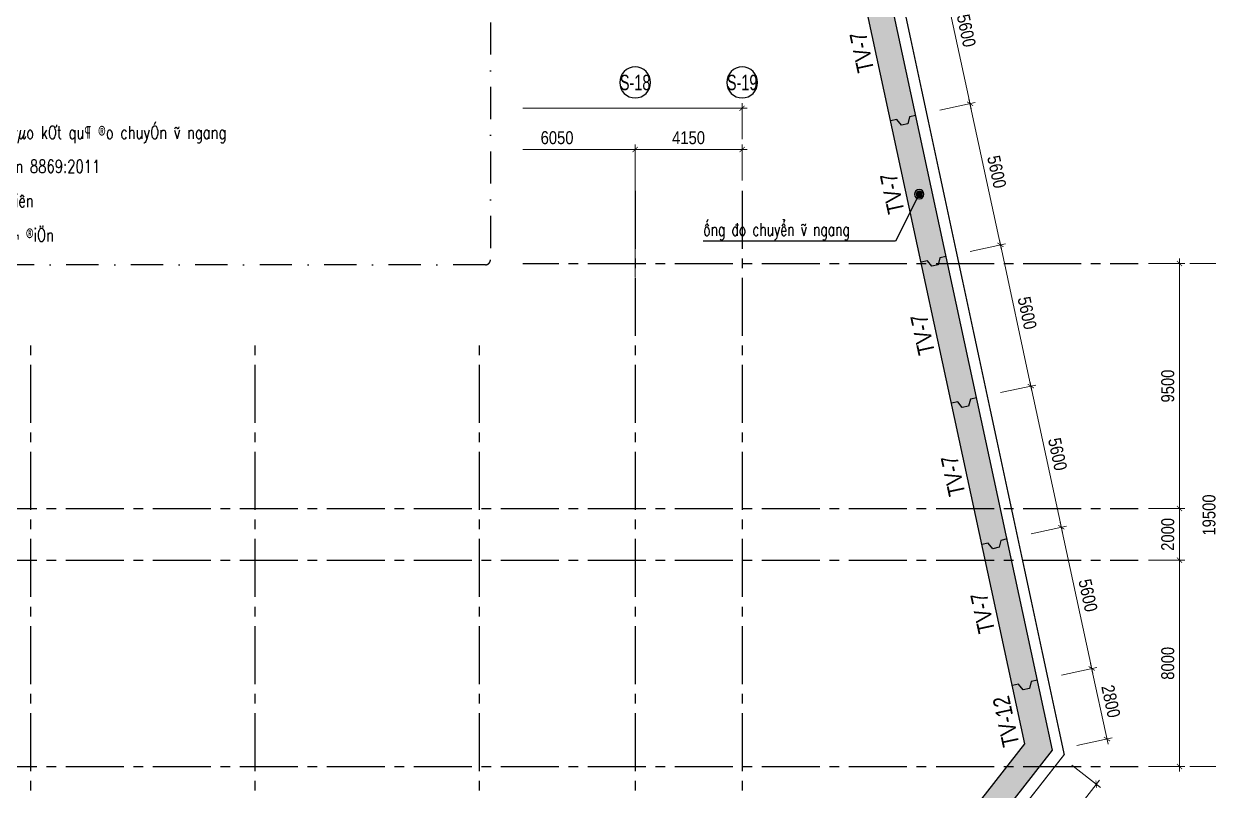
# Model space of a CAD drawing. Header units: millimetres. Extents: x 489377 to 1074388, y -818569 to -310551.
# Drawn here: x 592475 to 639089, y -529475 to -499740 of the extents above; entities that cross this region are included whole.
import ezdxf
from ezdxf.enums import TextEntityAlignment as Align
from ezdxf.xclip import XClip

# ---------------------------------------------------------------- set-up
doc = ezdxf.new("R2010")
doc.units = ezdxf.units.MM
doc.header["$LTSCALE"] = 100
doc.header["$XCLIPFRAME"] = 0
doc.set_wipeout_variables(frame=1)
doc.header["$PDMODE"] = 32
doc.header["$PDSIZE"] = 2.5
for name, pattern in [('ACAD_ISO07W100', [3, 0, -3]), ('CENTER2', [1.125, 0.75, -0.125, 0.125, -0.125]), ('DASHDOT', [1, 0.5, -0.25, 0, -0.25]), ('DASHED', [4.5, 3, -1.5])]:
    doc.linetypes.add(name, pattern=pattern)
for name, color, linetype in [('ccu11-Betong', 6, 'Continuous'), ('ccu11-Dim', 8, 'Continuous'), ('ccu11-Hatch', 250, 'Continuous'), ('ccu11-Khuat', 9, 'DASHED'), ('ccu11-Manh', 8, 'Continuous'), ('ccu11-Text', 31, 'Continuous'), ('ccu12-Hatch', 250, 'Continuous'), ('ccu12-Truc', 13, 'CENTER2'), ('KT-Dim', 8, 'Continuous'), ('Xref_ST_MBDV Cot vach 30.7.2022$0$Xref_ST_MBDV Cot vach 30.7.2022|Xref_ST_MBDV Cot vach 30.7.2022|Xref_ST_MBDV Cot vach 30.7.2022|Xref_ST_MBDV Cot vach 30.7.2022|A-CORE-OTLN', 2, 'Continuous'), ('Xref_ST_MBDV Cot vach 30.7.2022$0$Xref_ST_MBDV Cot vach 30.7.2022|Xref_ST_MBDV Cot vach 30.7.2022|Xref_ST_MBDV Cot vach 30.7.2022|Xref_ST_MBDV Cot vach 30.7.2022|ccu12-Thay', 7, 'Continuous'), ('Xref_ST_MBDV Cot vach 30.7.2022|Xref_ST_MBDV Cot vach 30.7.2022|Xref_ST_MBDV Cot vach 30.7.2022|Xref_ST_MBDV Cot vach 30.7.2022|A-GRID-SYM', 50, 'Continuous')]:
    doc.layers.add(name, color=color, linetype=linetype)
doc.layers.add('ccu12-Tencaukien', color=9, linetype='Continuous', lineweight=15)
doc.styles.add('Arial', font='arial_0.ttf', dxfattribs={"width": 0.7})
doc.styles.add('Arial Narrow', font='ARIALN.TTF')
doc.styles.add('ccu11-vnsimli', font='vnsimli.shx', dxfattribs={"width": 0.8, "bigfont": 'vns.shx'})
doc.styles.add('HBA-Text', font='GOTHIC.TTF')
doc.dimstyles.new('ccu12-200', dxfattribs={"dimscale": 200, "dimtxt": 2.5, "dimasz": 1, "dimexe": 1, "dimexo": 2, "dimgap": 1, "dimtad": 1, "dimdec": 0, "dimdsep": 46, "dimtxsty": 'Arial Narrow', "dimblk": 'ARCHTICK', "dimcen": -1, "dimdle": 1, "dimclrd": 256, "dimclre": 256, "dimclrt": 3, "dimadec": 0, "dimazin": 2, "dimtfac": 0.1, "dimtdec": 0, "dimtmove": 0, "dimatfit": 1, "dimldrblk": 'ARCHTICK', "dimfxl": 0, "dimtvp": 0.833333, "dimtolj": 1, "dimtzin": 12, "dimarcsym": 0})

# ---------------------------------------------------------------- blocks, each defined once
blk = doc.blocks.new('_ARCHTICK')
at = {"color": 0, "linetype": 'ByBlock', "const_width": 0.15}
blk.add_lwpolyline([(-0.5, -0.5), (0.5, 0.5)], dxfattribs=at)
blk = doc.blocks.new('*D240')
at = {"layer": 'ccu11-Dim', "lineweight": -2, "ltscale": 0.5, "transparency": 16777216}
for p, q in [((6337, 10578), (7706, 10873)), ((8143, 7898), (7468, 11027)), ((6927, 7841), (8296, 8136))]:
    blk.add_line(p, q, dxfattribs=at)
at = {"layer": 'Defpoints', "color": 0, "ltscale": 0.5, "transparency": 16777216}
for p in [(7510, 10831), (5946, 10494), (6536, 7757)]:
    blk.add_point(p, dxfattribs=at)
at = {"layer": 'ccu11-Dim', "lineweight": -2, "ltscale": 0.5, "transparency": 16777216, "xscale": 200, "yscale": 200, "zscale": 200}
for p, rotation in [((7510, 10831), 102.1642570587989), ((8101, 8094), 282.1642570587989)]:
    blk.add_blockref('_ARCHTICK', p, dxfattribs=dict(at, rotation=rotation))
at = {"layer": 'ccu11-Dim', "color": 3, "ltscale": 0.5, "transparency": 16777216, "insert": (8251, 9559), "char_height": 500, "attachment_point": 5, "rotation": 282.1643, "style": 'Arial Narrow', "bg_fill": 3, "box_fill_scale": 1.1, "bg_fill_color": 256, "bg_fill_true_color": 13158600, "bg_fill_transparency": 0}
blk.add_mtext('\\A1;2800', dxfattribs=at)
blk = doc.blocks.new('*D241')
at = {"layer": 'ccu11-Dim', "lineweight": -2, "ltscale": 0.5, "transparency": 16777216}
for p, q in [((5157, 16053), (6526, 16348)), ((7553, 10636), (6288, 16501)), ((6337, 10578), (7706, 10873))]:
    blk.add_line(p, q, dxfattribs=at)
at = {"layer": 'Defpoints', "color": 0, "ltscale": 0.5, "transparency": 16777216}
for p in [(4766, 15968), (6330, 16306), (5946, 10494)]:
    blk.add_point(p, dxfattribs=at)
at = {"layer": 'ccu11-Dim', "lineweight": -2, "ltscale": 0.5, "transparency": 16777216, "xscale": 200, "yscale": 200, "zscale": 200}
for p, rotation in [((6330, 16306), 102.1642570587989), ((7510, 10831), 282.1642570587989)]:
    blk.add_blockref('_ARCHTICK', p, dxfattribs=dict(at, rotation=rotation))
at = {"layer": 'ccu11-Dim', "color": 3, "ltscale": 0.5, "transparency": 16777216, "insert": (7366, 13664), "char_height": 500, "attachment_point": 5, "rotation": 282.1643, "style": 'Arial Narrow', "bg_fill": 3, "box_fill_scale": 1.1, "bg_fill_color": 256, "bg_fill_true_color": 13158600, "bg_fill_transparency": 0}
blk.add_mtext('\\A1;5600', dxfattribs=at)
blk = doc.blocks.new('*D242')
at = {"layer": 'ccu11-Dim', "lineweight": -2, "ltscale": 0.5, "transparency": 16777216}
for p, q in [((6373, 16110), (5108, 21975)), ((3977, 21527), (5346, 21822)), ((5157, 16053), (6526, 16348))]:
    blk.add_line(p, q, dxfattribs=at)
at = {"layer": 'Defpoints', "color": 0, "ltscale": 0.5, "transparency": 16777216}
for p in [(3586, 21443), (5150, 21780), (4766, 15968)]:
    blk.add_point(p, dxfattribs=at)
at = {"layer": 'ccu11-Dim', "lineweight": -2, "ltscale": 0.5, "transparency": 16777216, "xscale": 200, "yscale": 200, "zscale": 200}
for p, rotation in [((5150, 21780), 102.1642570587989), ((6330, 16306), 282.1642570587989)]:
    blk.add_blockref('_ARCHTICK', p, dxfattribs=dict(at, rotation=rotation))
at = {"layer": 'ccu11-Dim', "color": 3, "ltscale": 0.5, "transparency": 16777216, "insert": (6186, 19139), "char_height": 500, "attachment_point": 5, "rotation": 282.1643, "style": 'Arial Narrow', "bg_fill": 3, "box_fill_scale": 1.1, "bg_fill_color": 256, "bg_fill_true_color": 13158600, "bg_fill_transparency": 0}
blk.add_mtext('\\A1;5600', dxfattribs=at)
blk = doc.blocks.new('*D243')
at = {"layer": 'ccu11-Dim', "lineweight": -2, "ltscale": 0.5, "transparency": 16777216}
for p, q in [((2797, 27001), (4166, 27296)), ((5193, 21584), (3928, 27450)), ((3977, 21527), (5346, 21822))]:
    blk.add_line(p, q, dxfattribs=at)
at = {"layer": 'Defpoints', "color": 0, "ltscale": 0.5, "transparency": 16777216}
for p in [(3970, 27254), (2406, 26917), (3586, 21443)]:
    blk.add_point(p, dxfattribs=at)
at = {"layer": 'ccu11-Dim', "lineweight": -2, "ltscale": 0.5, "transparency": 16777216, "xscale": 200, "yscale": 200, "zscale": 200}
for p, rotation in [((3970, 27254), 102.1642570587989), ((5150, 21780), 282.1642570587989)]:
    blk.add_blockref('_ARCHTICK', p, dxfattribs=dict(at, rotation=rotation))
at = {"layer": 'ccu11-Dim', "color": 3, "ltscale": 0.5, "transparency": 16777216, "insert": (5006, 24613), "char_height": 500, "attachment_point": 5, "rotation": 282.1643, "style": 'Arial Narrow', "bg_fill": 3, "box_fill_scale": 1.1, "bg_fill_color": 256, "bg_fill_true_color": 13158600, "bg_fill_transparency": 0}
blk.add_mtext('\\A1;5600', dxfattribs=at)
blk = doc.blocks.new('*D244')
at = {"layer": 'ccu11-Dim', "lineweight": -2, "ltscale": 0.5, "transparency": 16777216}
for p, q in [((1617, 32476), (2986, 32771)), ((4013, 27059), (2748, 32924)), ((2797, 27001), (4166, 27296))]:
    blk.add_line(p, q, dxfattribs=at)
at = {"layer": 'Defpoints', "color": 0, "ltscale": 0.5, "transparency": 16777216}
for p in [(2790, 32728), (1226, 32391), (2406, 26917)]:
    blk.add_point(p, dxfattribs=at)
at = {"layer": 'ccu11-Dim', "lineweight": -2, "ltscale": 0.5, "transparency": 16777216, "xscale": 200, "yscale": 200, "zscale": 200}
for p, rotation in [((2790, 32728), 102.1642570587989), ((3970, 27254), 282.1642570587989)]:
    blk.add_blockref('_ARCHTICK', p, dxfattribs=dict(at, rotation=rotation))
at = {"layer": 'ccu11-Dim', "color": 3, "ltscale": 0.5, "transparency": 16777216, "insert": (3826, 30087), "char_height": 500, "attachment_point": 5, "rotation": 282.1643, "style": 'Arial Narrow', "bg_fill": 3, "box_fill_scale": 1.1, "bg_fill_color": 256, "bg_fill_true_color": 13158600, "bg_fill_transparency": 0}
blk.add_mtext('\\A1;5600', dxfattribs=at)
blk = doc.blocks.new('*D245')
at = {"layer": 'ccu11-Dim', "lineweight": -2, "ltscale": 0.5, "transparency": 16777216}
for p, q in [((437, 37950), (1806, 38245)), ((2833, 32533), (1568, 38398)), ((1617, 32476), (2986, 32771))]:
    blk.add_line(p, q, dxfattribs=at)
at = {"layer": 'Defpoints', "color": 0, "ltscale": 0.5, "transparency": 16777216}
for p in [(46, 37866), (1610, 38203), (1226, 32391)]:
    blk.add_point(p, dxfattribs=at)
at = {"layer": 'ccu11-Dim', "lineweight": -2, "ltscale": 0.5, "transparency": 16777216, "xscale": 200, "yscale": 200, "zscale": 200}
for p, rotation in [((1610, 38203), 102.1642570587989), ((2790, 32728), 282.1642570587989)]:
    blk.add_blockref('_ARCHTICK', p, dxfattribs=dict(at, rotation=rotation))
at = {"layer": 'ccu11-Dim', "color": 3, "ltscale": 0.5, "transparency": 16777216, "insert": (2646, 35561), "char_height": 500, "attachment_point": 5, "rotation": 282.1643, "style": 'Arial Narrow', "bg_fill": 3, "box_fill_scale": 1.1, "bg_fill_color": 256, "bg_fill_true_color": 13158600, "bg_fill_transparency": 0}
blk.add_mtext('\\A1;5600', dxfattribs=at)
blk = doc.blocks.new('*D276')
at = {"layer": 'ccu11-Dim', "lineweight": -2, "ltscale": 0.5, "transparency": 16777216}
for p, q in [((6742, 7082), (7845, 6220)), ((4567, 2352), (7810, 6501)), ((3745, 3249), (4848, 2386))]:
    blk.add_line(p, q, dxfattribs=at)
at = {"layer": 'Defpoints', "color": 0, "ltscale": 0.5, "transparency": 16777216}
for p in [(6426, 7329), (7687, 6343), (3430, 3495)]:
    blk.add_point(p, dxfattribs=at)
at = {"layer": 'ccu11-Dim', "lineweight": -2, "ltscale": 0.5, "transparency": 16777216, "xscale": 200, "yscale": 200, "zscale": 200}
for p, rotation in [((7687, 6343), 51.98725670868028), ((4690, 2510), 231.9872567086803)]:
    blk.add_blockref('_ARCHTICK', p, dxfattribs=dict(at, rotation=rotation))
at = {"layer": 'ccu11-Dim', "color": 3, "ltscale": 0.5, "transparency": 16777216, "insert": (5830, 4707), "char_height": 500, "attachment_point": 5, "rotation": 51.9873, "style": 'Arial Narrow', "bg_fill": 3, "box_fill_scale": 1.1, "bg_fill_color": 256, "bg_fill_true_color": 13158600, "bg_fill_transparency": 0}
blk.add_mtext('\\A1;4866', dxfattribs=at)
blk = doc.blocks.new('*D129')
at = {"layer": 'Defpoints', "color": 0, "transparency": 16777216}
for p in [(1337709, -503911), (1337709, -523411), (1339309, -523411)]:
    blk.add_point(p, dxfattribs=at)
at = {"layer": 'KT-Dim', "lineweight": -2, "transparency": 16777216}
for p, q in [((1339309, -503711), (1339309, -523611)), ((1338109, -503911), (1339509, -503911)), ((1338109, -523411), (1339509, -523411))]:
    blk.add_line(p, q, dxfattribs=at)
at = {"layer": 'KT-Dim', "lineweight": -2, "transparency": 16777216, "xscale": 200, "yscale": 200, "zscale": 200}
for p, rotation in [((1339309, -503911), 90), ((1339309, -523411), 270)]:
    blk.add_blockref('_ARCHTICK', p, dxfattribs=dict(at, rotation=rotation))
at = {"layer": 'KT-Dim', "color": 3, "transparency": 16777216, "insert": (1338853, -513661), "char_height": 500, "attachment_point": 5, "rotation": 90, "style": 'Arial Narrow'}
blk.add_mtext('\\A1;19500', dxfattribs=at)
blk = doc.blocks.new('*D130')
at = {"layer": 'Defpoints', "color": 0, "transparency": 16777216}
for p in [(1336109, -515411), (1336109, -523411), (1337709, -523411)]:
    blk.add_point(p, dxfattribs=at)
at = {"layer": 'KT-Dim', "lineweight": -2, "transparency": 16777216}
for p, q in [((1336509, -515411), (1337909, -515411)), ((1337709, -515211), (1337709, -523611)), ((1336509, -523411), (1337909, -523411))]:
    blk.add_line(p, q, dxfattribs=at)
at = {"layer": 'KT-Dim', "lineweight": -2, "transparency": 16777216, "xscale": 200, "yscale": 200, "zscale": 200}
for p, rotation in [((1337709, -515411), 90), ((1337709, -523411), 270)]:
    blk.add_blockref('_ARCHTICK', p, dxfattribs=dict(at, rotation=rotation))
at = {"layer": 'KT-Dim', "color": 3, "transparency": 16777216, "insert": (1337253, -519411), "char_height": 500, "attachment_point": 5, "rotation": 90, "style": 'Arial Narrow'}
blk.add_mtext('\\A1;8000', dxfattribs=at)
blk = doc.blocks.new('*D131')
at = {"layer": 'Defpoints', "color": 0, "transparency": 16777216}
for p in [(1336109, -513411), (1337709, -513411), (1336109, -515411)]:
    blk.add_point(p, dxfattribs=at)
at = {"layer": 'KT-Dim', "lineweight": -2, "transparency": 16777216}
for p, q in [((1337709, -515611), (1337709, -513211)), ((1336509, -513411), (1337909, -513411)), ((1336509, -515411), (1337909, -515411))]:
    blk.add_line(p, q, dxfattribs=at)
at = {"layer": 'KT-Dim', "lineweight": -2, "transparency": 16777216, "xscale": 200, "yscale": 200, "zscale": 200}
for p, rotation in [((1337709, -513411), 90), ((1337709, -515411), 270)]:
    blk.add_blockref('_ARCHTICK', p, dxfattribs=dict(at, rotation=rotation))
at = {"layer": 'KT-Dim', "color": 3, "transparency": 16777216, "insert": (1337253, -514411), "char_height": 500, "attachment_point": 5, "rotation": 90, "style": 'Arial Narrow'}
blk.add_mtext('\\A1;2000', dxfattribs=at)
blk = doc.blocks.new('*D132')
at = {"layer": 'Defpoints', "color": 0, "transparency": 16777216}
for p in [(1336109, -503911), (1337709, -503911), (1336109, -513411)]:
    blk.add_point(p, dxfattribs=at)
at = {"layer": 'KT-Dim', "lineweight": -2, "transparency": 16777216}
for p, q in [((1337709, -513611), (1337709, -503711)), ((1336509, -503911), (1337909, -503911)), ((1336509, -513411), (1337909, -513411))]:
    blk.add_line(p, q, dxfattribs=at)
at = {"layer": 'KT-Dim', "lineweight": -2, "transparency": 16777216, "xscale": 200, "yscale": 200, "zscale": 200}
for p, rotation in [((1337709, -503911), 90), ((1337709, -513411), 270)]:
    blk.add_blockref('_ARCHTICK', p, dxfattribs=dict(at, rotation=rotation))
at = {"layer": 'KT-Dim', "color": 3, "transparency": 16777216, "insert": (1337253, -508661), "char_height": 500, "attachment_point": 5, "rotation": 90, "style": 'Arial Narrow'}
blk.add_mtext('\\A1;9500', dxfattribs=at)
blk = doc.blocks.new('*D122')
at = {"layer": 'Defpoints', "color": 0, "transparency": 16777216}
for p in [(1320742, -497889), (1293142, -499489), (1320742, -499489)]:
    blk.add_point(p, dxfattribs=at)
at = {"layer": 'KT-Dim', "lineweight": -2, "transparency": 16777216}
for p, q in [((1293142, -499089), (1293142, -497689)), ((1320742, -499089), (1320742, -497689)), ((1292942, -497889), (1320942, -497889))]:
    blk.add_line(p, q, dxfattribs=at)
at = {"layer": 'KT-Dim', "lineweight": -2, "transparency": 16777216, "xscale": 200, "yscale": 200, "zscale": 200, "rotation": 180}
blk.add_blockref('_ARCHTICK', (1293142, -497889), dxfattribs=at)
at = {"layer": 'KT-Dim', "lineweight": -2, "transparency": 16777216, "xscale": 200, "yscale": 200, "zscale": 200}
blk.add_blockref('_ARCHTICK', (1320742, -497889), dxfattribs=at)
at = {"layer": 'KT-Dim', "color": 3, "transparency": 16777216, "insert": (1306942, -497434), "char_height": 500, "attachment_point": 5, "style": 'Arial Narrow'}
blk.add_mtext('\\A1;27600', dxfattribs=at)
blk = doc.blocks.new('GRID-SYM-flat-73')
at = {"layer": 'Xref_ST_MBDV Cot vach 30.7.2022|Xref_ST_MBDV Cot vach 30.7.2022|Xref_ST_MBDV Cot vach 30.7.2022|Xref_ST_MBDV Cot vach 30.7.2022|A-GRID-SYM'}
blk.add_circle((0, 0, 0), 900, dxfattribs=at)
at = {"layer": 'Xref_ST_MBDV Cot vach 30.7.2022|Xref_ST_MBDV Cot vach 30.7.2022|Xref_ST_MBDV Cot vach 30.7.2022|Xref_ST_MBDV Cot vach 30.7.2022|A-GRID-SYM', "style": 'HBA-Text'}
blk.add_attdef('GRID', text='', height=900, rotation=359.63025, dxfattribs=at).set_placement((0, 0, 0), align=Align.MIDDLE_CENTER)
blk = doc.blocks.new('*D157')
at = {"layer": 'Defpoints', "color": 0, "transparency": 16777216}
for p in [(1301842, -499489), (1293142, -501089, 0), (1301842, -501089, 0)]:
    blk.add_point(p, dxfattribs=at)
at = {"layer": 'KT-Dim', "lineweight": -2, "transparency": 16777216}
for p, q in [((1292942, -499489), (1302042, -499489)), ((1293142, -500689), (1293142, -499289)), ((1301842, -500689), (1301842, -499289))]:
    blk.add_line(p, q, dxfattribs=at)
at = {"layer": 'KT-Dim', "lineweight": -2, "transparency": 16777216, "xscale": 200, "yscale": 200, "zscale": 200, "rotation": 180}
blk.add_blockref('_ARCHTICK', (1293142, -499489), dxfattribs=at)
at = {"layer": 'KT-Dim', "lineweight": -2, "transparency": 16777216, "xscale": 200, "yscale": 200, "zscale": 200}
blk.add_blockref('_ARCHTICK', (1301842, -499489), dxfattribs=at)
at = {"layer": 'KT-Dim', "color": 3, "transparency": 16777216, "insert": (1297492, -499034), "char_height": 500, "attachment_point": 5, "style": 'Arial Narrow'}
blk.add_mtext('\\A1;8700', dxfattribs=at)
blk = doc.blocks.new('*D158')
at = {"layer": 'Defpoints', "color": 0, "ltscale": 0.5, "transparency": 16777216}
for p in [(1310542, -499489), (1301842, -501089, 0), (1310542, -501089, 0)]:
    blk.add_point(p, dxfattribs=at)
at = {"layer": 'KT-Dim', "lineweight": -2, "ltscale": 0.5, "transparency": 16777216}
for p, q in [((1301642, -499489), (1310742, -499489)), ((1301842, -500689), (1301842, -499289)), ((1310542, -500689), (1310542, -499289))]:
    blk.add_line(p, q, dxfattribs=at)
at = {"layer": 'KT-Dim', "lineweight": -2, "ltscale": 0.5, "transparency": 16777216, "xscale": 200, "yscale": 200, "zscale": 200, "rotation": 180}
blk.add_blockref('_ARCHTICK', (1301842, -499489), dxfattribs=at)
at = {"layer": 'KT-Dim', "lineweight": -2, "ltscale": 0.5, "transparency": 16777216, "xscale": 200, "yscale": 200, "zscale": 200}
blk.add_blockref('_ARCHTICK', (1310542, -499489), dxfattribs=at)
at = {"layer": 'KT-Dim', "color": 3, "ltscale": 0.5, "transparency": 16777216, "insert": (1306192, -499034), "char_height": 500, "attachment_point": 5, "style": 'Arial Narrow'}
blk.add_mtext('\\A1;8700', dxfattribs=at)
blk = doc.blocks.new('*D159')
at = {"layer": 'Defpoints', "color": 0, "ltscale": 0.5, "transparency": 16777216}
for p in [(1316592, -499489), (1310542, -501089, 0), (1316592, -501089, 0)]:
    blk.add_point(p, dxfattribs=at)
at = {"layer": 'KT-Dim', "lineweight": -2, "ltscale": 0.5, "transparency": 16777216}
for p, q in [((1310342, -499489), (1316792, -499489)), ((1310542, -500689), (1310542, -499289)), ((1316592, -500689), (1316592, -499289))]:
    blk.add_line(p, q, dxfattribs=at)
at = {"layer": 'KT-Dim', "lineweight": -2, "ltscale": 0.5, "transparency": 16777216, "xscale": 200, "yscale": 200, "zscale": 200, "rotation": 180}
blk.add_blockref('_ARCHTICK', (1310542, -499489), dxfattribs=at)
at = {"layer": 'KT-Dim', "lineweight": -2, "ltscale": 0.5, "transparency": 16777216, "xscale": 200, "yscale": 200, "zscale": 200}
blk.add_blockref('_ARCHTICK', (1316592, -499489), dxfattribs=at)
at = {"layer": 'KT-Dim', "color": 3, "ltscale": 0.5, "transparency": 16777216, "insert": (1313567, -499034), "char_height": 500, "attachment_point": 5, "style": 'Arial Narrow'}
blk.add_mtext('\\A1;6050', dxfattribs=at)
blk = doc.blocks.new('*D160')
at = {"layer": 'Defpoints', "color": 0, "ltscale": 0.5, "transparency": 16777216}
for p in [(1320742, -499489), (1320742, -501089, 0), (1316592, -504842)]:
    blk.add_point(p, dxfattribs=at)
at = {"layer": 'KT-Dim', "lineweight": -2, "ltscale": 0.5, "transparency": 16777216}
for p, q in [((1316392, -499489), (1320942, -499489)), ((1316592, -504442), (1316592, -499289)), ((1320742, -500689), (1320742, -499289))]:
    blk.add_line(p, q, dxfattribs=at)
at = {"layer": 'KT-Dim', "lineweight": -2, "ltscale": 0.5, "transparency": 16777216, "xscale": 200, "yscale": 200, "zscale": 200, "rotation": 180}
blk.add_blockref('_ARCHTICK', (1316592, -499489), dxfattribs=at)
at = {"layer": 'KT-Dim', "lineweight": -2, "ltscale": 0.5, "transparency": 16777216, "xscale": 200, "yscale": 200, "zscale": 200}
blk.add_blockref('_ARCHTICK', (1320742, -499489), dxfattribs=at)
at = {"layer": 'KT-Dim', "color": 3, "ltscale": 0.5, "transparency": 16777216, "insert": (1318667, -499034), "char_height": 500, "attachment_point": 5, "style": 'Arial Narrow'}
blk.add_mtext('\\A1;4150', dxfattribs=at)
blk = doc.blocks.new('ong do nghieng')
at = {"layer": 'ccu11-Betong', "ltscale": 0.3}
h = blk.add_hatch(color=256, dxfattribs=at)
edge = h.paths.add_edge_path()
edge.add_arc((0, 0), 506, 0, 360)
at = {"layer": 'ccu11-Betong'}
for radius in [778, 506]:
    blk.add_circle((0, 0), radius, dxfattribs=at)
blk = doc.blocks.new('220908_DWall Note')
at = {"layer": 'ccu11-Manh', "linetype": 'DASHDOT', "ltscale": 25}
blk.add_lwpolyline([(53564.6, -3637.7), (87337.2, -3637.7, -0.4142136), (87537.2, -3837.7), (87537.2, -23038.8, -0.4142136), (87337.2, -23238.8), (53564.6, -23238.8, -0.4142136), (53364.6, -23038.8), (53364.6, -3837.7, -0.4142136)], format="xyb", close=True, dxfattribs=at)
at = {"layer": 'ccu11-Text', "linetype": 'Continuous', "style": 'ccu11-vnsimli', "width": 0.75}
for s, p in [('6. sè l\xadîng chu kú ®o că thÓ t¨ng hoÆc gi¶m phô thuéc vµo kƠt qu¶ ®o chuyÓn ṽ ngang', (54454.2, -18356)), ('7. ®o ¸p lùc n\xadíc lç rçng trong ®Êt theo tiªu chuÈn tcvn 8869:2011', (54454.2, -19670.1)), ('8. c¸c tÊm t\xadêng v©y s©u 36.00m so víi mÆt ®Êt tù nhiªn', (54454.2, -21001.3))]:
    blk.add_text(s, height=500, dxfattribs=at).set_placement(p)
at = {"layer": 'ccu11-Text', "color": 1, "linetype": 'Continuous', "style": 'ccu11-vnsimli', "width": 0.75}
blk.add_text('- ṽ trƯ vµ kƯch th\xadíc lç më trªn t\xadêng v©y, xem b¶n vÏ c¬ ®iÖn', height=500, dxfattribs=at).set_placement((54454.2, -22332.5))
blk = doc.blocks.new('Grid-ST-flat-3')
at = {"layer": 'ccu12-Truc', "ltscale": 30}
for p, q in [((381599.4, -69874.8, 0.1), (381599.4, -106740.5, 0.1)), ((390299.4, -69874.8, 0.1), (390299.4, -106740.5, 0.1)), ((398999.4, -69874.8, 0.1), (398999.4, -106740.5, 0.1)), ((405049.4, -69874.8, 0.1), (405049.4, -106740.5, 0.1)), ((409199.4, -69874.8, 0.1), (409199.4, -106740.5, 0.1)), ((366096.2, -72696.3, 0.1), (424566.4, -72696.3, 0.1)), ((366096.2, -82196.3, 0.1), (424566.4, -82196.3, 0.1)), ((366096.2, -84196.3, 0.1), (424566.4, -84196.3, 0.1)), ((366096.2, -92196.3, 0.1), (424566.4, -92196.3, 0.1))]:
    blk.add_line(p, q, dxfattribs=at)
at = {"layer": 'KT-Dim'}
ref = blk.add_blockref('GRID-SYM-flat-73', (381603.6, -65674.8, 0.1), dxfattribs=dict(at, xscale=-0.6666666666666665, yscale=0.6666666666666665, zscale=0.6666666666666665, rotation=179.6748020054017))
ref.add_attrib('GRID', 'S-15', dxfattribs={"layer": 'Xref_ST_MBDV Cot vach 30.7.2022|Xref_ST_MBDV Cot vach 30.7.2022|Xref_ST_MBDV Cot vach 30.7.2022|Xref_ST_MBDV Cot vach 30.7.2022|A-GRID-SYM', "height": 600, "style": 'HBA-Text', "width": 0.7}).set_placement((381603.6, -65674.8, 0.1), align=Align.MIDDLE_CENTER)
ref = blk.add_blockref('GRID-SYM-flat-73', (390303.6, -65674.8, 0.1), dxfattribs=dict(at, xscale=-0.6666666666666665, yscale=0.6666666666666665, zscale=0.6666666666666665, rotation=179.6748020054017))
ref.add_attrib('GRID', 'S-16', dxfattribs={"layer": 'Xref_ST_MBDV Cot vach 30.7.2022|Xref_ST_MBDV Cot vach 30.7.2022|Xref_ST_MBDV Cot vach 30.7.2022|Xref_ST_MBDV Cot vach 30.7.2022|A-GRID-SYM', "height": 600, "style": 'HBA-Text', "width": 0.7}).set_placement((390303.6, -65674.8, 0.1), align=Align.MIDDLE_CENTER)
ref = blk.add_blockref('GRID-SYM-flat-73', (399003.6, -65674.8, 0.1), dxfattribs=dict(at, xscale=-0.6666666666666665, yscale=0.6666666666666665, zscale=0.6666666666666665, rotation=179.6748020054017))
ref.add_attrib('GRID', 'S-17', dxfattribs={"layer": 'Xref_ST_MBDV Cot vach 30.7.2022|Xref_ST_MBDV Cot vach 30.7.2022|Xref_ST_MBDV Cot vach 30.7.2022|Xref_ST_MBDV Cot vach 30.7.2022|A-GRID-SYM', "height": 600, "style": 'HBA-Text', "width": 0.7}).set_placement((399003.6, -65674.8, 0.1), align=Align.MIDDLE_CENTER)
ref = blk.add_blockref('GRID-SYM-flat-73', (405053.6, -65674.8, 0.1), dxfattribs=dict(at, xscale=-0.6666666666666665, yscale=0.6666666666666665, zscale=0.6666666666666665, rotation=179.6748020054017))
ref.add_attrib('GRID', 'S-18', dxfattribs={"layer": 'Xref_ST_MBDV Cot vach 30.7.2022|Xref_ST_MBDV Cot vach 30.7.2022|Xref_ST_MBDV Cot vach 30.7.2022|Xref_ST_MBDV Cot vach 30.7.2022|A-GRID-SYM', "height": 600, "style": 'HBA-Text', "width": 0.7}).set_placement((405053.6, -65674.8, 0.1), align=Align.MIDDLE_CENTER)
ref = blk.add_blockref('GRID-SYM-flat-73', (409203.6, -65674.8, 0.1), dxfattribs=dict(at, xscale=-0.6666666666666665, yscale=0.6666666666666665, zscale=0.6666666666666665, rotation=179.6748020054017))
ref.add_attrib('GRID', 'S-19', dxfattribs={"layer": 'Xref_ST_MBDV Cot vach 30.7.2022|Xref_ST_MBDV Cot vach 30.7.2022|Xref_ST_MBDV Cot vach 30.7.2022|Xref_ST_MBDV Cot vach 30.7.2022|A-GRID-SYM', "height": 600, "style": 'HBA-Text', "width": 0.7}).set_placement((409203.6, -65674.8, 0.1), align=Align.MIDDLE_CENTER)
for base, p1, p2, picture, middle in [((409199.4, -66674.8, 0.1), (381599.4, -68274.8, 0.1), (409199.4, -68274.8, 0.1), '*D122', (395399.4, -66219.5, 0.1)), ((390299.4, -68274.8, 0.1), (381599.4, -69874.8, 0.1), (390299.4, -69874.8, 0.1), '*D157', (385949.4, -67819.5, 0.1))]:
    dim = blk.add_linear_dim(base=base, p1=p1, p2=p2, dimstyle='ccu12-200', dxfattribs=at)
    dim.commit()
    dim.dimension.update_dxf_attribs({"geometry": picture, "text_midpoint": middle, "insert": (-911542.2, 431214.7)})
at = {"layer": 'KT-Dim', "ltscale": 0.5}
for base, p1, p2, picture, middle in [((398999.4, -68274.8, 0.1), (390299.4, -69874.8, 0.1), (398999.4, -69874.8, 0.1), '*D158', (394649.4, -67819.5, 0.1)), ((405049.4, -68274.8, 0.1), (398999.4, -69874.8, 0.1), (405049.4, -69874.8, 0.1), '*D159', (402024.4, -67819.5, 0.1)), ((409199.4, -68274.8, 0.1), (405049.4, -73627.6, 0.1), (409199.4, -69874.8, 0.1), '*D160', (407124.4, -67819.5, 0.1))]:
    dim = blk.add_linear_dim(base=base, p1=p1, p2=p2, dimstyle='ccu12-200', override={"dimtmove": 1}, dxfattribs=at)
    dim.commit()
    dim.dimension.update_dxf_attribs({"geometry": picture, "text_midpoint": middle, "insert": (-911542.2, 431214.7)})
at = {"layer": 'KT-Dim'}
for base, p1, p2, picture, middle in [((426166.4, -72696.3, 0.1), (424566.4, -82196.3, 0.1), (424566.4, -72696.3, 0.1), '*D132', (425711.1, -77446.3, 0.1)), ((427766.4, -92196.3, 0.1), (426166.4, -72696.3, 0.1), (426166.4, -92196.3, 0.1), '*D129', (427311.1, -82446.3, 0.1)), ((426166.4, -82196.3, 0.1), (424566.4, -84196.3, 0.1), (424566.4, -82196.3, 0.1), '*D131', (425711.1, -83196.3, 0.1)), ((426166.4, -92196.3, 0.1), (424566.4, -84196.3, 0.1), (424566.4, -92196.3, 0.1), '*D130', (425711.1, -88196.3, 0.1))]:
    dim = blk.add_linear_dim(base=base, p1=p1, p2=p2, angle=90, dimstyle='ccu12-200', dxfattribs=at)
    dim.commit()
    dim.dimension.update_dxf_attribs({"geometry": picture, "text_midpoint": middle, "insert": (-911542.2, 431214.7)})
blk = doc.blocks.new('220908_DWall Plan')
at = {"layer": 'ccu12-Tencaukien', "color": 2, "style": 'Arial', "width": 0.8}
for s, p in [('TV-7', (-1091.4, 34792.2)), ('TV-7', (88.6, 29317.9)), ('TV-7', (1268.6, 23843.6)), ('TV-7', (2448.6, 18369.4)), ('TV-7', (3595.4, 13049.2)), ('TV-12', (4500.8, 8848.6))]:
    blk.add_text(s, height=650, rotation=102.16426, dxfattribs=at).set_placement(p, align=Align.CENTER)
at = {"layer": 'ccu11-Dim', "ltscale": 0.5}
for base, p1, p2, angle, override, picture, middle in [((7510.5, 10831.3), (6536.5, 7756.8), (5946.4, 10494.2), 102.16426, {"dimzin": 0, "dimfxl": 150, "dimtfill": 1}, '*D240', (8250.6, 9558.6)), ((7687.1, 6343.3), (3429.9, 3495), (6426.5, 7328.6), 51.98726, {"dimzin": 0, "dimtmove": 1, "dimfxl": 150, "dimtfill": 1}, '*D276', (5830.1, 4706.8))]:
    dim = blk.add_linear_dim(base=base, p1=p1, p2=p2, angle=angle, dimstyle='ccu12-200', override=override, dxfattribs=at)
    dim.commit()
    dim.dimension.update_dxf_attribs({"geometry": picture, "text_midpoint": middle})
dim = blk.add_linear_dim(base=(6330.5, 16305.6), p1=(5946.4, 10494.2), p2=(4766.4, 15968.4), angle=102.16426, dimstyle='ccu12-200', override={"dimzin": 0, "dimtmove": 1, "dimfxl": 150, "dimtfill": 1}, dxfattribs=at)
dim.commit()
dim.dimension.update_dxf_attribs({"geometry": '*D241', "text_midpoint": (7365.6, 13664.4)})
at = {"layer": 'Xref_ST_MBDV Cot vach 30.7.2022$0$Xref_ST_MBDV Cot vach 30.7.2022|Xref_ST_MBDV Cot vach 30.7.2022|Xref_ST_MBDV Cot vach 30.7.2022|Xref_ST_MBDV Cot vach 30.7.2022|ccu12-Thay', "ltscale": 10}
blk.add_lwpolyline([(5408.8, 10378.3), (5164.5, 10325.6), (5095, 10054.7), (4850.4, 10002), (4675.4, 10220.2), (4431.2, 10167.6)], dxfattribs=at)
at = {"layer": 'ccu11-Dim', "ltscale": 0.5}
dim = blk.add_linear_dim(base=(5150.5, 21779.9), p1=(4766.4, 15968.4), p2=(3586.4, 21442.7), angle=102.16426, dimstyle='ccu12-200', override={"dimzin": 0, "dimtmove": 1, "dimfxl": 150, "dimtfill": 1}, dxfattribs=at)
dim.commit()
dim.dimension.update_dxf_attribs({"geometry": '*D242', "text_midpoint": (6185.6, 19138.7)})
at = {"layer": 'Xref_ST_MBDV Cot vach 30.7.2022$0$Xref_ST_MBDV Cot vach 30.7.2022|Xref_ST_MBDV Cot vach 30.7.2022|Xref_ST_MBDV Cot vach 30.7.2022|Xref_ST_MBDV Cot vach 30.7.2022|ccu12-Thay', "ltscale": 10}
blk.add_lwpolyline([(4228.8, 15852.6), (3984.5, 15799.9), (3915, 15529), (3670.4, 15476.3), (3495.4, 15694.5), (3251.2, 15641.8)], dxfattribs=at)
at = {"layer": 'ccu11-Dim', "ltscale": 0.5}
dim = blk.add_linear_dim(base=(3970.5, 27254.1), p1=(3586.4, 21442.7), p2=(2406.4, 26917), angle=102.16426, dimstyle='ccu12-200', override={"dimzin": 0, "dimtmove": 1, "dimfxl": 150, "dimtfill": 1}, dxfattribs=at)
dim.commit()
dim.dimension.update_dxf_attribs({"geometry": '*D243', "text_midpoint": (5005.5, 24612.9)})
at = {"layer": 'Xref_ST_MBDV Cot vach 30.7.2022$0$Xref_ST_MBDV Cot vach 30.7.2022|Xref_ST_MBDV Cot vach 30.7.2022|Xref_ST_MBDV Cot vach 30.7.2022|Xref_ST_MBDV Cot vach 30.7.2022|ccu12-Thay', "ltscale": 10}
blk.add_lwpolyline([(3048.8, 21326.8), (2804.5, 21274.2), (2735, 21003.3), (2490.4, 20950.6), (2315.4, 21168.8), (2071.2, 21116.1)], dxfattribs=at)
at = {"layer": 'ccu11-Dim', "ltscale": 0.5}
dim = blk.add_linear_dim(base=(2790.5, 32728.4), p1=(2406.4, 26917), p2=(1226.4, 32391.2), angle=102.16426, dimstyle='ccu12-200', override={"dimzin": 0, "dimtmove": 1, "dimfxl": 150, "dimtfill": 1}, dxfattribs=at)
dim.commit()
dim.dimension.update_dxf_attribs({"geometry": '*D244', "text_midpoint": (3825.5, 30087.2)})
at = {"layer": 'Xref_ST_MBDV Cot vach 30.7.2022$0$Xref_ST_MBDV Cot vach 30.7.2022|Xref_ST_MBDV Cot vach 30.7.2022|Xref_ST_MBDV Cot vach 30.7.2022|Xref_ST_MBDV Cot vach 30.7.2022|ccu12-Thay', "ltscale": 10}
blk.add_lwpolyline([(1868.8, 26801.1), (1624.5, 26748.4), (1555, 26477.5), (1310.4, 26424.8), (1135.4, 26643), (891.2, 26590.4)], dxfattribs=at)
at = {"layer": 'ccu11-Dim', "ltscale": 0.5}
dim = blk.add_linear_dim(base=(1610.5, 38202.7), p1=(1226.4, 32391.2), p2=(46.4, 37865.5), angle=102.16426, dimstyle='ccu12-200', override={"dimzin": 0, "dimtmove": 1, "dimfxl": 150, "dimtfill": 1}, dxfattribs=at)
dim.commit()
dim.dimension.update_dxf_attribs({"geometry": '*D245', "text_midpoint": (2645.5, 35561.5)})
at = {"layer": 'ccu12-Hatch', "ltscale": 0.5}
h = blk.add_hatch(dxfattribs=at)
h.set_pattern_fill('VATLIEU04', color=256, scale=50, pattern_type=2)
h.set_pattern_definition([(50, (-626373.33, 223416.3), (358.63009, -31.37607), [37.5, -412.5]), (355, (-626373.33, 223416.3), (-69.37567, 376.09607), [30, -330]), (100.4514, (-626343.45, 223413.7), (289.25469, 344.71977), [31.8701, -350.57106]), (46.1842, (-626373.33, 223516.3), (533.62052, -82.7595), [56.25, -618.75]), (96.6356, (-626328.87, 223509.4), (467.33135, 487.05894), [47.80514, -525.8565]), (351.1842, (-626373.33, 223516.3), (467.33097, 487.0593), [45, -495]), (21, (-626323.33, 223491.3), (298.45353, -201.30945), [37.5, -412.5]), (326, (-626323.33, 223491.3), (121.65767, 362.57502), [30, -330]), (71.4514, (-626298.46, 223474.54), (420.11131, 161.26525), [31.8701, -350.57106]), (37.5, (-626373.33, 223416.31), (6.079928, 166.446927), [0, -326, 0, -335, 0, -331.25]), (7.5, (-626373.33, 223416.31), (131.53477, 197.205856), [0, -191, 0, -318.5, 0, -126.25]), (327.5, (-626484.83, 223416.31), (266.911218, -11.277436), [0, -125, 0, -390, 0, -517.5]), (317.5, (-626534.83, 223416.31), (291.593085, 50.05249), [0, -162.5, 0, -259, 0, -367.5]), (45, (-626373.33, 223416.31), (-150.26019, 150.26019), []), (45, (-626373.33, 223477.56), (-150.26019, 150.26019), [])])
h.paths.add_polyline_path([(-122510.4, 58795.4), (-122033.7, 56036.3), (-122025.8, 55995.6), (-121435.2, 53258.6), (-121425.6, 53218.3), (-120722.3, 50508.1), (-120711, 50468.2), (-119896.1, 47789.5), (-119883.2, 47750.1), (-118958, 45107.4), (-118943.5, 45068.6), (-117909.8, 42466.4), (-117893.7, 42428.3), (-116753.1, 39871.1), (-116735.4, 39833.7), (-115489.9, 37325.9), (-115470.4, 37288.7), (-113949.2, 34524), (-113926.1, 34484.2), (-112465, 32095.7), (-112442.4, 32060.3), (-110882.3, 29735.2), (-110858.5, 29701.3), (-109203.6, 27442.8), (-109178.4, 27409.9), (-107431.4, 25221.8), (-107404.9, 25189.9), (-105568.8, 23076), (-105541, 23045.3), (-103618.9, 21009.2), (-103589.9, 20979.7), (-101585.2, 19024.9), (-101555, 18996.6), (-99471.1, 17126.5), (-99439.7, 17099.4), (-97280.2, 15317.2), (-97247.7, 15291.5), (-95016.3, 13600.1), (-94982.8, 13575.8), (-92683.3, 11978.3), (-92648.8, 11955.3), (-90285.1, 10454.4), (-90249.7, 10432.9), (-87825.9, 9031.1), (-87789.6, 9011.1), (-85309.8, 7710.8), (-85272.8, 7692.3), (-82741.3, 6495.8), (-82703.5, 6478.9), (-80124.7, 5388.2), (-80086.2, 5372.8), (-77464.5, 4389.8), (-77425.4, 4376.1), (-74765.2, 3502.4), (-74725.6, 3490.3), (-72031.5, 2727.6), (-71991.4, 2717.1), (-69268, 2066.5), (-69227.6, 2057.8), (-66479.6, 1520.5), (-66438.8, 1513.4), (-63670.9, 1090.4), (-63637.2, 1085.8), (-60856.6, 757.2), (-60844.4, 755.8), (-41353.3, -1307), (0, 0), (5993.1, 7667.3), (-23501.3, 144497.8), (-27624.7, 160190.9), (-41845.5, 164209.2), (-48082.3, 159482.1), (-71537, 141587.6), (-77499.2, 137277.8), (-78971.4, 133992.6), (-83075.5, 131026), (-86656.7, 130658.3), (-88925.9, 129018), (-91195.2, 127377.7), (-93464.4, 125737.4), (-93470.8, 125732.8), (-95729.2, 124077.6), (-95757.8, 124056), (-97965.7, 122333.9), (-98004.3, 122302.4), (-100138.8, 120490.2), (-100176.1, 120457.1), (-102233.4, 118557.8), (-102269.3, 118523.2), (-104245.9, 116540.1), (-104280.4, 116504.1), (-106173, 114440.6), (-106205.9, 114403.1), (-108011.2, 112262.8), (-108042.5, 112224.1), (-109757.4, 110010.7), (-109787.1, 109970.7), (-111408.7, 107688), (-111436.7, 107646.8), (-112962, 105298.7), (-112988.3, 105256.4), (-114414.8, 102847), (-114439.3, 102803.6), (-115764.6, 100337.1), (-115787.3, 100292.7), (-117009, 97773.3), (-117029.8, 97728.1), (-118145.9, 95160.1), (-118164.8, 95114), (-119173.3, 92501.9), (-119190.2, 92455.1), (-120089.4, 89803.4), (-120104.4, 89755.9), (-120892.7, 87069.1), (-120905.8, 87021), (-121581.8, 84303.9), (-121592.9, 84255.3), (-122155.5, 81512.4), (-122164.5, 81463.4), (-122612.8, 78699.5), (-122619.8, 78650.1), (-122952.9, 75870), (-122957.9, 75820.4), (-123175.3, 73028.9), (-123178.2, 72978.7), (-123278.4, 70180.4), (-123279.1, 70131.9), (-123266, 67331.9), (-123264.7, 67281.1), (-123132.9, 64484.2), (-123130.1, 64443.1), (-122883.3, 61654), (-122878.8, 61612.8), (-122516.6, 58836.3)])
h.paths.add_polyline_path([(-24474.2, 144265.3), (-28446.7, 159384), (-41638.3, 163111.5), (-47477, 158686.1), (-70940.7, 140784.7), (-76696.2, 136624.4), (-78168.4, 133339.2), (-82706.9, 130058.6), (-86288, 129690.9), (-88340.1, 128207.6), (-88223, 128045.5), (-90492.2, 126405.2), (-92761.4, 124764.9), (-95019.8, 123109.7), (-97227.7, 121387.7), (-99362.1, 119575.4), (-101419.4, 117676.1), (-103396, 115692.9), (-105288.6, 113629.4), (-107093.9, 111489.1), (-108808.8, 109275.7), (-110430.4, 106993.1), (-111955.7, 104645), (-113382.2, 102235.7), (-114707.5, 99769.1), (-115929.2, 97249.7), (-117045.3, 94681.8), (-118053.8, 92069.7), (-118953, 89418), (-119741.3, 86731.3), (-120417.3, 84014.1), (-120980, 81271.2), (-121428.3, 78507.4), (-121761.5, 75727.3), (-121978.9, 72935.7), (-122079.1, 70137.5), (-122066, 67337.5), (-121934.3, 64540.6), (-122134, 64531.2), (-121887.2, 61742.1), (-121525, 58965.6), (-121048.3, 56206.5), (-120457.7, 53469.5), (-119754.3, 50759.3), (-118939.4, 48080.5), (-118014.2, 45437.8), (-116980.4, 42835.6), (-115839.8, 40278.5), (-114594.3, 37770.7), (-113073.1, 35006), (-111612, 32617.5), (-110051.9, 30292.4), (-108396.9, 28033.8), (-106649.9, 25845.7), (-104813.8, 23731.8), (-102891.7, 21695.7), (-100887.1, 19740.8), (-98803.2, 17870.7), (-96643.7, 16088.4), (-94412.2, 14397.1), (-92112.7, 12799.5), (-89749, 11298.5), (-87325.2, 9896.7), (-84845.4, 8596.4), (-82314, 7399.9), (-79735.1, 6309.2), (-77113.4, 5326.2), (-74453.2, 4452.5), (-71759.1, 3689.8), (-69035.7, 3039.2), (-66287.7, 2501.9), (-63519.8, 2078.9), (-60739.2, 1750.2), (-41316.3, -305.3), (-499.5, 984.7), (4916.9, 7914.3)], flags=16)
at = {"layer": 'ccu11-Khuat', "color": 1, "linetype": 'DASHDOT', "ltscale": 18, "const_width": 50}
blk.add_lwpolyline([(-22987.3, 144613.5), (-28513.5, 165720.5), (-36919.6, 168632.9), (-48422.9, 159930), (-71888.3, 142059.8), (-95520.4, 125009, 0.6850113), (-62310.1, 364.4), (-41523.2, -1853.9), (126.4, -574.1), (6443.7, 7493.4), (-22987.3, 144613.5)], format="xyb", close=True, dxfattribs=at)
at = {"layer": 'Xref_ST_MBDV Cot vach 30.7.2022$0$Xref_ST_MBDV Cot vach 30.7.2022|Xref_ST_MBDV Cot vach 30.7.2022|Xref_ST_MBDV Cot vach 30.7.2022|Xref_ST_MBDV Cot vach 30.7.2022|A-CORE-OTLN', "color": 6}
for points in [[(-41353.3, -1307), (0, 0), (5993.1, 7667.3), (-23501.3, 144497.8)], [(-41316.3, -305.3), (-499.5, 984.7), (4916.9, 7914.3), (-24474.2, 144265.3)]]:
    blk.add_lwpolyline(points, dxfattribs=at)
at = {"layer": 'Xref_ST_MBDV Cot vach 30.7.2022$0$Xref_ST_MBDV Cot vach 30.7.2022|Xref_ST_MBDV Cot vach 30.7.2022|Xref_ST_MBDV Cot vach 30.7.2022|Xref_ST_MBDV Cot vach 30.7.2022|ccu12-Thay', "ltscale": 10}
blk.add_lwpolyline([(688.8, 32275.4), (444.5, 32222.7), (375, 31951.8), (130.4, 31899.1), (-44.6, 32117.3), (-288.8, 32064.6)], dxfattribs=at)
blk.add_blockref('Grid-ST-flat-3', (-415251.1, 99227.9, 0.1))

msp = doc.modelspace()

# ---------------------------------------------------------------- block references
at = {"layer": 'ccu12-Tencaukien'}
ref = msp.add_blockref('220908_DWall Plan', (626373, -535558), dxfattribs=at)
XClip(ref).set_block_clipping_path([(-131661.2359303688, -22322.732380681), (12318.7632058876, 92474.8859781274)])

# ---------------------------------------------------------------- next in the draw order: block references
at = {"layer": 'ccu11-Hatch', "xscale": -0.2343246672171517, "yscale": 0.2343246672171517, "zscale": 0.2343246672171517}
msp.add_blockref('ong do nghieng', (627192, -506339), dxfattribs=at)

# ---------------------------------------------------------------- next in the draw order: texts
at = {"layer": 'ccu11-Text', "style": 'ccu11-vnsimli', "width": 0.7}
msp.add_text('èng ®o chuyÓn ṽ ngang', height=500, dxfattribs=at).set_placement((618816, -507955, 0))

# ---------------------------------------------------------------- next in the draw order: leaders
at = {"layer": 'ccu11-Manh'}
msp.add_leader([(627192, -506339, 0), (626272, -508157, 0), (618819, -508157, 0)], dimstyle='ccu12-200', override={"dimldrblk": 'DOT'}, dxfattribs=at)

# ---------------------------------------------------------------- next in the draw order: wipeouts: each hides what was drawn before it
at = {"color": 3, "linetype": 'ACAD_ISO07W100', "ltscale": 100}
msp.add_wipeout([(521970, -482150), (611813, -482150), (611813, -512060), (521970, -512060)], dxfattribs=at).dxf.layer = 'ccu11-Khuat'

# ---------------------------------------------------------------- next in the draw order: block references
at = {"layer": 'ccu12-Tencaukien'}
msp.add_blockref('220908_DWall Note', (523028, -485837, 0), dxfattribs=at)

doc.saveas('drawing.dxf')
